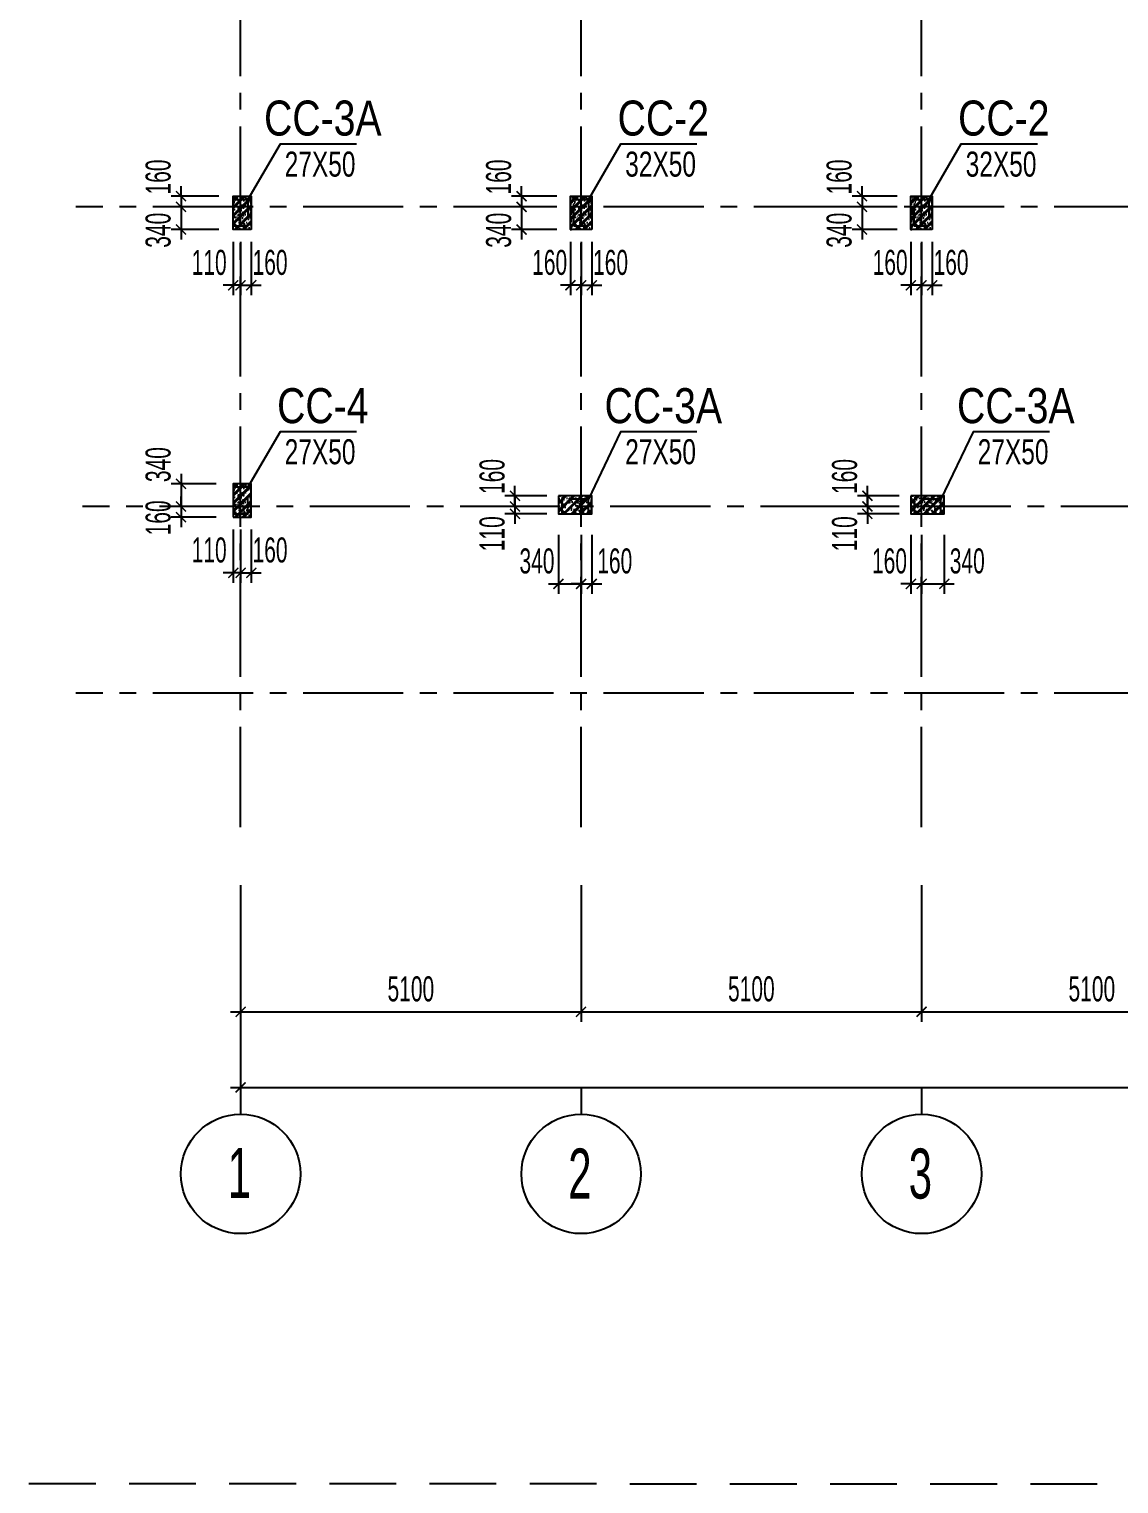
# Model space of a CAD drawing. Header units: millimetres. Extents: x 71 to 1994474, y -338610 to 1053.
# Drawn here: x 1886920 to 1903243, y -294109 to -272308 of the extents above; entities that cross this region are included whole.
import ezdxf
from ezdxf.enums import TextEntityAlignment as Align

# ---------------------------------------------------------------- set-up
doc = ezdxf.new("R2010")
doc.units = ezdxf.units.MM
doc.header["$LTSCALE"] = 1000
doc.header["$MEASUREMENT"] = 0
doc.header["$PDMODE"] = 3
doc.linetypes.add('CENTER2', pattern=[1.125, 0.75, -0.125, 0.125, -0.125])
doc.linetypes.add('HIDDEN', pattern=[0.375, 0.25, -0.125])
doc.layers.get('0').update_dxf_attribs({"linetype": 'CONTINUOUS'})
doc.layers.get('Defpoints').update_dxf_attribs({"linetype": 'CONTINUOUS'})
for name, color, linetype in [('CDC.01.AXIS', 160, 'CENTER2'), ('CDC.02.DIM', 1, 'CONTINUOUS'), ('CDC.04.HIDDEN', 8, 'HIDDEN'), ('CDC.06.TEXT', 2, 'CONTINUOUS'), ('CDC.09.COLUMN', 4, 'CONTINUOUS'), ('CDC.10.HATCH', 163, 'CONTINUOUS'), ('CDC.11.NOTE', 1, 'CONTINUOUS'), ('KCS_CHI', 1, 'CONTINUOUS')]:
    doc.layers.add(name, color=color, linetype=linetype)
doc.styles.add('ARIAL', font='arial.ttf', dxfattribs={"width": 0.6})
doc.dimstyles.new('150', dxfattribs={"dimscale": 150, "dimtxt": 2.5, "dimasz": 1, "dimexe": 1, "dimexo": 0, "dimgap": 1, "dimtad": 1, "dimdec": 0, "dimdsep": 46, "dimtxsty": 'ARIAL', "dimblk": 'ARCHTICK', "dimcen": 1, "dimdle": 1, "dimclrd": 1, "dimclre": 1, "dimclrt": 2, "dimadec": 0, "dimazin": 0, "dimtfac": 0.00072, "dimtdec": 0, "dimtix": 1, "dimtmove": 2, "dimatfit": 3, "dimldrblk": 'ARCHTICK', "dimfxl": 1, "dimtolj": 1, "dimarcsym": 0})

# ---------------------------------------------------------------- blocks, each defined once
blk = doc.blocks.new('_ARCHTICK')
at = {"color": 0, "linetype": 'ByBlock', "const_width": 0.15}
blk.add_lwpolyline([(-0.5, -0.5), (0.5, 0.5)], dxfattribs=at)
blk = doc.blocks.new('*D255')
at = {"layer": 'CDC.02.DIM', "color": 1, "lineweight": -2, "transparency": 16777216}
for p, q in [((1890088, -285135), (1890088, -287184)), ((1895188, -285135), (1895188, -287184)), ((1889938, -287034), (1895338, -287034))]:
    blk.add_line(p, q, dxfattribs=at)
at = {"layer": 'Defpoints', "color": 0, "transparency": 16777216}
for p in [(1890088, -285135), (1895188, -285135), (1895188, -287034)]:
    blk.add_point(p, dxfattribs=at)
at = {"layer": 'CDC.02.DIM', "color": 1, "lineweight": -2, "transparency": 16777216, "xscale": 150, "yscale": 150, "zscale": 150, "rotation": 180}
blk.add_blockref('_ARCHTICK', (1890088, -287034), dxfattribs=at)
at = {"layer": 'CDC.02.DIM', "color": 1, "lineweight": -2, "transparency": 16777216, "xscale": 150, "yscale": 150, "zscale": 150}
blk.add_blockref('_ARCHTICK', (1895188, -287034), dxfattribs=at)
at = {"layer": 'CDC.02.DIM', "color": 2, "transparency": 16777216, "insert": (1892638, -286693), "char_height": 375, "attachment_point": 5, "style": 'ARIAL'}
blk.add_mtext('\\A1;5100', dxfattribs=at)
blk = doc.blocks.new('*D256')
at = {"layer": 'CDC.02.DIM', "color": 1, "lineweight": -2, "transparency": 16777216}
for p, q in [((1895188, -285135), (1895188, -287184)), ((1900288, -285135), (1900288, -287184)), ((1895038, -287034), (1900438, -287034))]:
    blk.add_line(p, q, dxfattribs=at)
at = {"layer": 'Defpoints', "color": 0, "transparency": 16777216}
for p in [(1895188, -285135), (1900288, -285135), (1900288, -287034)]:
    blk.add_point(p, dxfattribs=at)
at = {"layer": 'CDC.02.DIM', "color": 1, "lineweight": -2, "transparency": 16777216, "xscale": 150, "yscale": 150, "zscale": 150, "rotation": 180}
blk.add_blockref('_ARCHTICK', (1895188, -287034), dxfattribs=at)
at = {"layer": 'CDC.02.DIM', "color": 1, "lineweight": -2, "transparency": 16777216, "xscale": 150, "yscale": 150, "zscale": 150}
blk.add_blockref('_ARCHTICK', (1900288, -287034), dxfattribs=at)
at = {"layer": 'CDC.02.DIM', "color": 2, "transparency": 16777216, "insert": (1897738, -286693), "char_height": 375, "attachment_point": 5, "style": 'ARIAL'}
blk.add_mtext('\\A1;5100', dxfattribs=at)
blk = doc.blocks.new('*D257')
at = {"layer": 'CDC.02.DIM', "color": 1, "lineweight": -2, "transparency": 16777216}
for p, q in [((1890088, -285135), (1890088, -288317)), ((1937468, -285135), (1937468, -288317)), ((1889938, -288167), (1937618, -288167))]:
    blk.add_line(p, q, dxfattribs=at)
at = {"layer": 'Defpoints', "color": 0, "transparency": 16777216}
for p in [(1890088, -285135), (1937468, -285135), (1937468, -288167)]:
    blk.add_point(p, dxfattribs=at)
at = {"layer": 'CDC.02.DIM', "color": 1, "lineweight": -2, "transparency": 16777216, "xscale": 150, "yscale": 150, "zscale": 150, "rotation": 180}
blk.add_blockref('_ARCHTICK', (1890088, -288167), dxfattribs=at)
at = {"layer": 'CDC.02.DIM', "color": 1, "lineweight": -2, "transparency": 16777216, "xscale": 150, "yscale": 150, "zscale": 150}
blk.add_blockref('_ARCHTICK', (1937468, -288167), dxfattribs=at)
at = {"layer": 'CDC.02.DIM', "color": 2, "transparency": 16777216, "insert": (1913778, -287825), "char_height": 375, "attachment_point": 5, "style": 'ARIAL'}
blk.add_mtext('\\A1;47380', dxfattribs=at)
blk = doc.blocks.new('*D258')
at = {"layer": 'CDC.02.DIM', "color": 1, "lineweight": -2, "transparency": 16777216}
for p, q in [((1900288, -285135), (1900288, -287184)), ((1905388, -285135), (1905388, -287184)), ((1900138, -287034), (1905538, -287034))]:
    blk.add_line(p, q, dxfattribs=at)
at = {"layer": 'Defpoints', "color": 0, "transparency": 16777216}
for p in [(1900288, -285135), (1905388, -285135), (1905388, -287034)]:
    blk.add_point(p, dxfattribs=at)
at = {"layer": 'CDC.02.DIM', "color": 1, "lineweight": -2, "transparency": 16777216, "xscale": 150, "yscale": 150, "zscale": 150, "rotation": 180}
blk.add_blockref('_ARCHTICK', (1900288, -287034), dxfattribs=at)
at = {"layer": 'CDC.02.DIM', "color": 1, "lineweight": -2, "transparency": 16777216, "xscale": 150, "yscale": 150, "zscale": 150}
blk.add_blockref('_ARCHTICK', (1905388, -287034), dxfattribs=at)
at = {"layer": 'CDC.02.DIM', "color": 2, "transparency": 16777216, "insert": (1902838, -286693), "char_height": 375, "attachment_point": 5, "style": 'ARIAL'}
blk.add_mtext('\\A1;5100', dxfattribs=at)
blk = doc.blocks.new('*D191')
at = {"layer": 'CDC.02.DIM', "color": 1, "lineweight": -2, "transparency": 16777216}
for p, q in [((1889978, -275496), (1889978, -276297)), ((1890088, -275496), (1890088, -276297)), ((1889978, -276147), (1889828, -276147)), ((1890088, -276147), (1889978, -276147)), ((1890088, -276147), (1890238, -276147))]:
    blk.add_line(p, q, dxfattribs=at)
at = {"layer": 'Defpoints', "color": 0, "transparency": 16777216}
for p in [(1889978, -275496), (1890088, -275496), (1889978, -276147)]:
    blk.add_point(p, dxfattribs=at)
at = {"layer": 'CDC.02.DIM', "color": 1, "lineweight": -2, "transparency": 16777216, "xscale": 150, "yscale": 150, "zscale": 150}
blk.add_blockref('_ARCHTICK', (1889978, -276147), dxfattribs=at)
at = {"layer": 'CDC.02.DIM', "color": 1, "lineweight": -2, "transparency": 16777216, "xscale": 150, "yscale": 150, "zscale": 150, "rotation": 180}
blk.add_blockref('_ARCHTICK', (1890088, -276147), dxfattribs=at)
at = {"layer": 'CDC.02.DIM', "color": 2, "transparency": 16777216, "insert": (1889617, -275806), "char_height": 375, "attachment_point": 5, "style": 'ARIAL'}
blk.add_mtext('\\A1;110', dxfattribs=at)
blk = doc.blocks.new('*D192')
at = {"layer": 'CDC.02.DIM', "color": 1, "lineweight": -2, "transparency": 16777216}
for p, q in [((1890088, -275496), (1890088, -276297)), ((1890248, -275496), (1890248, -276297)), ((1890088, -276147), (1889938, -276147)), ((1890088, -276147), (1890248, -276147)), ((1890248, -276147), (1890398, -276147))]:
    blk.add_line(p, q, dxfattribs=at)
at = {"layer": 'Defpoints', "color": 0, "transparency": 16777216}
for p in [(1890088, -275496), (1890248, -275496), (1890248, -276147)]:
    blk.add_point(p, dxfattribs=at)
at = {"layer": 'CDC.02.DIM', "color": 1, "lineweight": -2, "transparency": 16777216, "xscale": 150, "yscale": 150, "zscale": 150}
blk.add_blockref('_ARCHTICK', (1890088, -276147), dxfattribs=at)
at = {"layer": 'CDC.02.DIM', "color": 1, "lineweight": -2, "transparency": 16777216, "xscale": 150, "yscale": 150, "zscale": 150, "rotation": 180}
blk.add_blockref('_ARCHTICK', (1890248, -276147), dxfattribs=at)
at = {"layer": 'CDC.02.DIM', "color": 2, "transparency": 16777216, "insert": (1890529, -275806), "char_height": 375, "attachment_point": 5, "style": 'ARIAL'}
blk.add_mtext('\\A1;160', dxfattribs=at)
blk = doc.blocks.new('*D193')
at = {"layer": 'CDC.02.DIM', "color": 1, "lineweight": -2, "transparency": 16777216}
for p, q in [((1889196, -274812), (1889196, -274662)), ((1889762, -274812), (1889046, -274812)), ((1889196, -274812), (1889196, -274972)), ((1889762, -274972), (1889046, -274972)), ((1889196, -274972), (1889196, -275122))]:
    blk.add_line(p, q, dxfattribs=at)
at = {"layer": 'Defpoints', "color": 0, "transparency": 16777216}
for p in [(1889762, -274812), (1889196, -274972), (1889762, -274972)]:
    blk.add_point(p, dxfattribs=at)
at = {"layer": 'CDC.02.DIM', "color": 1, "lineweight": -2, "transparency": 16777216, "xscale": 150, "yscale": 150, "zscale": 150}
for p, rotation in [((1889196, -274812), 270), ((1889196, -274972), 90)]:
    blk.add_blockref('_ARCHTICK', p, dxfattribs=dict(at, rotation=rotation))
at = {"layer": 'CDC.02.DIM', "color": 2, "transparency": 16777216, "insert": (1888854, -274524), "char_height": 375, "attachment_point": 5, "rotation": 90, "style": 'ARIAL'}
blk.add_mtext('\\A1;160', dxfattribs=at)
blk = doc.blocks.new('*D194')
at = {"layer": 'CDC.02.DIM', "color": 1, "lineweight": -2, "transparency": 16777216}
for p, q in [((1889196, -274822), (1889196, -275462)), ((1889762, -274972), (1889046, -274972)), ((1889762, -275312), (1889046, -275312))]:
    blk.add_line(p, q, dxfattribs=at)
at = {"layer": 'Defpoints', "color": 0, "transparency": 16777216}
for p in [(1889762, -274972), (1889196, -275312), (1889762, -275312)]:
    blk.add_point(p, dxfattribs=at)
at = {"layer": 'CDC.02.DIM', "color": 1, "lineweight": -2, "transparency": 16777216, "xscale": 150, "yscale": 150, "zscale": 150}
for p, rotation in [((1889196, -274972), 90), ((1889196, -275312), 270)]:
    blk.add_blockref('_ARCHTICK', p, dxfattribs=dict(at, rotation=rotation))
at = {"layer": 'CDC.02.DIM', "color": 2, "transparency": 16777216, "insert": (1888854, -275322), "char_height": 375, "attachment_point": 5, "rotation": 90, "style": 'ARIAL'}
blk.add_mtext('\\A1;340', dxfattribs=at)
blk = doc.blocks.new('*D147')
at = {"layer": 'CDC.02.DIM', "color": 1, "lineweight": -2, "transparency": 16777216}
for p, q in [((1889978, -279806), (1889978, -280607)), ((1890088, -279806), (1890088, -280607)), ((1889978, -280457), (1889828, -280457)), ((1890088, -280457), (1889978, -280457)), ((1890088, -280457), (1890238, -280457))]:
    blk.add_line(p, q, dxfattribs=at)
at = {"layer": 'Defpoints', "color": 0, "transparency": 16777216}
for p in [(1889978, -279806), (1890088, -279806), (1889978, -280457)]:
    blk.add_point(p, dxfattribs=at)
at = {"layer": 'CDC.02.DIM', "color": 1, "lineweight": -2, "transparency": 16777216, "xscale": 150, "yscale": 150, "zscale": 150}
blk.add_blockref('_ARCHTICK', (1889978, -280457), dxfattribs=at)
at = {"layer": 'CDC.02.DIM', "color": 1, "lineweight": -2, "transparency": 16777216, "xscale": 150, "yscale": 150, "zscale": 150, "rotation": 180}
blk.add_blockref('_ARCHTICK', (1890088, -280457), dxfattribs=at)
at = {"layer": 'CDC.02.DIM', "color": 2, "transparency": 16777216, "insert": (1889617, -280116), "char_height": 375, "attachment_point": 5, "style": 'ARIAL'}
blk.add_mtext('\\A1;110', dxfattribs=at)
blk = doc.blocks.new('*D148')
at = {"layer": 'CDC.02.DIM', "color": 1, "lineweight": -2, "transparency": 16777216}
for p, q in [((1890088, -279806), (1890088, -280607)), ((1890248, -279806), (1890248, -280607)), ((1890088, -280457), (1889938, -280457)), ((1890088, -280457), (1890248, -280457)), ((1890248, -280457), (1890398, -280457))]:
    blk.add_line(p, q, dxfattribs=at)
at = {"layer": 'Defpoints', "color": 0, "transparency": 16777216}
for p in [(1890088, -279806), (1890248, -279806), (1890248, -280457)]:
    blk.add_point(p, dxfattribs=at)
at = {"layer": 'CDC.02.DIM', "color": 1, "lineweight": -2, "transparency": 16777216, "xscale": 150, "yscale": 150, "zscale": 150}
blk.add_blockref('_ARCHTICK', (1890088, -280457), dxfattribs=at)
at = {"layer": 'CDC.02.DIM', "color": 1, "lineweight": -2, "transparency": 16777216, "xscale": 150, "yscale": 150, "zscale": 150, "rotation": 180}
blk.add_blockref('_ARCHTICK', (1890248, -280457), dxfattribs=at)
at = {"layer": 'CDC.02.DIM', "color": 2, "transparency": 16777216, "insert": (1890529, -280116), "char_height": 375, "attachment_point": 5, "style": 'ARIAL'}
blk.add_mtext('\\A1;160', dxfattribs=at)
blk = doc.blocks.new('*D149')
at = {"layer": 'CDC.02.DIM', "color": 1, "lineweight": -2, "transparency": 16777216}
for p, q in [((1889196, -278972), (1889196, -279612)), ((1889724, -279122), (1889046, -279122)), ((1889724, -279462), (1889046, -279462))]:
    blk.add_line(p, q, dxfattribs=at)
at = {"layer": 'Defpoints', "color": 0, "transparency": 16777216}
for p in [(1889724, -279122), (1889196, -279462), (1889724, -279462)]:
    blk.add_point(p, dxfattribs=at)
at = {"layer": 'CDC.02.DIM', "color": 1, "lineweight": -2, "transparency": 16777216, "xscale": 150, "yscale": 150, "zscale": 150}
for p, rotation in [((1889196, -279122), 90), ((1889196, -279462), 270)]:
    blk.add_blockref('_ARCHTICK', p, dxfattribs=dict(at, rotation=rotation))
at = {"layer": 'CDC.02.DIM', "color": 2, "transparency": 16777216, "insert": (1888854, -278834), "char_height": 375, "attachment_point": 5, "rotation": 90, "style": 'ARIAL'}
blk.add_mtext('\\A1;340', dxfattribs=at)
blk = doc.blocks.new('*D150')
at = {"layer": 'CDC.02.DIM', "color": 1, "lineweight": -2, "transparency": 16777216}
for p, q in [((1889724, -279462), (1889046, -279462)), ((1889196, -279462), (1889196, -279312)), ((1889196, -279462), (1889196, -279622)), ((1889724, -279622), (1889046, -279622)), ((1889196, -279622), (1889196, -279772))]:
    blk.add_line(p, q, dxfattribs=at)
at = {"layer": 'Defpoints', "color": 0, "transparency": 16777216}
for p in [(1889724, -279462), (1889196, -279622), (1889724, -279622)]:
    blk.add_point(p, dxfattribs=at)
at = {"layer": 'CDC.02.DIM', "color": 1, "lineweight": -2, "transparency": 16777216, "xscale": 150, "yscale": 150, "zscale": 150}
for p, rotation in [((1889196, -279462), 270), ((1889196, -279622), 90)]:
    blk.add_blockref('_ARCHTICK', p, dxfattribs=dict(at, rotation=rotation))
at = {"layer": 'CDC.02.DIM', "color": 2, "transparency": 16777216, "insert": (1888854, -279632), "char_height": 375, "attachment_point": 5, "rotation": 90, "style": 'ARIAL'}
blk.add_mtext('\\A1;160', dxfattribs=at)
blk = doc.blocks.new('*D167')
at = {"layer": 'CDC.02.DIM', "color": 1, "lineweight": -2, "transparency": 16777216}
for p, q in [((1894197, -279302), (1894197, -279152)), ((1894673, -279302), (1894047, -279302)), ((1894673, -279462), (1894047, -279462)), ((1894197, -279302), (1894197, -279462)), ((1894197, -279462), (1894197, -279612))]:
    blk.add_line(p, q, dxfattribs=at)
at = {"layer": 'Defpoints', "color": 0, "transparency": 16777216}
for p in [(1894197, -279462), (1894673, -279302), (1894673, -279462)]:
    blk.add_point(p, dxfattribs=at)
at = {"layer": 'CDC.02.DIM', "color": 1, "lineweight": -2, "transparency": 16777216, "xscale": 150, "yscale": 150, "zscale": 150}
for p, rotation in [((1894197, -279302), 270), ((1894197, -279462), 90)]:
    blk.add_blockref('_ARCHTICK', p, dxfattribs=dict(at, rotation=rotation))
at = {"layer": 'CDC.02.DIM', "color": 2, "transparency": 16777216, "insert": (1893856, -279012), "char_height": 375, "attachment_point": 5, "rotation": 90, "style": 'ARIAL'}
blk.add_mtext('\\A1;160', dxfattribs=at)
blk = doc.blocks.new('*D168')
at = {"layer": 'CDC.02.DIM', "color": 1, "lineweight": -2, "transparency": 16777216}
for p, q in [((1894673, -279462), (1894047, -279462)), ((1894197, -279462), (1894197, -279312)), ((1894197, -279462), (1894197, -279572)), ((1894673, -279572), (1894047, -279572)), ((1894197, -279572), (1894197, -279722))]:
    blk.add_line(p, q, dxfattribs=at)
at = {"layer": 'Defpoints', "color": 0, "transparency": 16777216}
for p in [(1894673, -279462), (1894197, -279572), (1894673, -279572)]:
    blk.add_point(p, dxfattribs=at)
at = {"layer": 'CDC.02.DIM', "color": 1, "lineweight": -2, "transparency": 16777216, "xscale": 150, "yscale": 150, "zscale": 150}
for p, rotation in [((1894197, -279462), 270), ((1894197, -279572), 90)]:
    blk.add_blockref('_ARCHTICK', p, dxfattribs=dict(at, rotation=rotation))
at = {"layer": 'CDC.02.DIM', "color": 2, "transparency": 16777216, "insert": (1893856, -279870), "char_height": 375, "attachment_point": 5, "rotation": 90, "style": 'ARIAL'}
blk.add_mtext('\\A1;110', dxfattribs=at)
blk = doc.blocks.new('*D169')
at = {"layer": 'CDC.02.DIM', "color": 1, "lineweight": -2, "transparency": 16777216}
for p, q in [((1894848, -279886), (1894848, -280772)), ((1895188, -279886), (1895188, -280772)), ((1894698, -280622), (1895338, -280622))]:
    blk.add_line(p, q, dxfattribs=at)
at = {"layer": 'Defpoints', "color": 0, "transparency": 16777216}
for p in [(1894848, -279886), (1895188, -279886), (1895188, -280622)]:
    blk.add_point(p, dxfattribs=at)
at = {"layer": 'CDC.02.DIM', "color": 1, "lineweight": -2, "transparency": 16777216, "xscale": 150, "yscale": 150, "zscale": 150, "rotation": 180}
blk.add_blockref('_ARCHTICK', (1894848, -280622), dxfattribs=at)
at = {"layer": 'CDC.02.DIM', "color": 1, "lineweight": -2, "transparency": 16777216, "xscale": 150, "yscale": 150, "zscale": 150}
blk.add_blockref('_ARCHTICK', (1895188, -280622), dxfattribs=at)
at = {"layer": 'CDC.02.DIM', "color": 2, "transparency": 16777216, "insert": (1894527, -280280), "char_height": 375, "attachment_point": 5, "style": 'ARIAL'}
blk.add_mtext('\\A1;340', dxfattribs=at)
blk = doc.blocks.new('*D170')
at = {"layer": 'CDC.02.DIM', "color": 1, "lineweight": -2, "transparency": 16777216}
for p, q in [((1895188, -279886), (1895188, -280772)), ((1895348, -279886), (1895348, -280772)), ((1895188, -280622), (1895038, -280622)), ((1895188, -280622), (1895348, -280622)), ((1895348, -280622), (1895498, -280622))]:
    blk.add_line(p, q, dxfattribs=at)
at = {"layer": 'Defpoints', "color": 0, "transparency": 16777216}
for p in [(1895188, -279886), (1895348, -279886), (1895348, -280622)]:
    blk.add_point(p, dxfattribs=at)
at = {"layer": 'CDC.02.DIM', "color": 1, "lineweight": -2, "transparency": 16777216, "xscale": 150, "yscale": 150, "zscale": 150}
blk.add_blockref('_ARCHTICK', (1895188, -280622), dxfattribs=at)
at = {"layer": 'CDC.02.DIM', "color": 1, "lineweight": -2, "transparency": 16777216, "xscale": 150, "yscale": 150, "zscale": 150, "rotation": 180}
blk.add_blockref('_ARCHTICK', (1895348, -280622), dxfattribs=at)
at = {"layer": 'CDC.02.DIM', "color": 2, "transparency": 16777216, "insert": (1895692, -280280), "char_height": 375, "attachment_point": 5, "style": 'ARIAL'}
blk.add_mtext('\\A1;160', dxfattribs=at)
blk = doc.blocks.new('*D171')
at = {"layer": 'CDC.02.DIM', "color": 1, "lineweight": -2, "transparency": 16777216}
for p, q in [((1899477, -279302), (1899477, -279152)), ((1899953, -279302), (1899327, -279302)), ((1899953, -279462), (1899327, -279462)), ((1899477, -279302), (1899477, -279462)), ((1899477, -279462), (1899477, -279612))]:
    blk.add_line(p, q, dxfattribs=at)
at = {"layer": 'Defpoints', "color": 0, "transparency": 16777216}
for p in [(1899477, -279462), (1899953, -279302), (1899953, -279462)]:
    blk.add_point(p, dxfattribs=at)
at = {"layer": 'CDC.02.DIM', "color": 1, "lineweight": -2, "transparency": 16777216, "xscale": 150, "yscale": 150, "zscale": 150}
for p, rotation in [((1899477, -279302), 270), ((1899477, -279462), 90)]:
    blk.add_blockref('_ARCHTICK', p, dxfattribs=dict(at, rotation=rotation))
at = {"layer": 'CDC.02.DIM', "color": 2, "transparency": 16777216, "insert": (1899136, -279012), "char_height": 375, "attachment_point": 5, "rotation": 90, "style": 'ARIAL'}
blk.add_mtext('\\A1;160', dxfattribs=at)
blk = doc.blocks.new('*D172')
at = {"layer": 'CDC.02.DIM', "color": 1, "lineweight": -2, "transparency": 16777216}
for p, q in [((1899953, -279462), (1899327, -279462)), ((1899477, -279462), (1899477, -279312)), ((1899477, -279462), (1899477, -279572)), ((1899953, -279572), (1899327, -279572)), ((1899477, -279572), (1899477, -279722))]:
    blk.add_line(p, q, dxfattribs=at)
at = {"layer": 'Defpoints', "color": 0, "transparency": 16777216}
for p in [(1899953, -279462), (1899477, -279572), (1899953, -279572)]:
    blk.add_point(p, dxfattribs=at)
at = {"layer": 'CDC.02.DIM', "color": 1, "lineweight": -2, "transparency": 16777216, "xscale": 150, "yscale": 150, "zscale": 150}
for p, rotation in [((1899477, -279462), 270), ((1899477, -279572), 90)]:
    blk.add_blockref('_ARCHTICK', p, dxfattribs=dict(at, rotation=rotation))
at = {"layer": 'CDC.02.DIM', "color": 2, "transparency": 16777216, "insert": (1899136, -279870), "char_height": 375, "attachment_point": 5, "rotation": 90, "style": 'ARIAL'}
blk.add_mtext('\\A1;110', dxfattribs=at)
blk = doc.blocks.new('*D173')
at = {"layer": 'CDC.02.DIM', "color": 1, "lineweight": -2, "transparency": 16777216}
for p, q in [((1900128, -279886), (1900128, -280772)), ((1900288, -279886), (1900288, -280772)), ((1900128, -280622), (1899978, -280622)), ((1900128, -280622), (1900288, -280622)), ((1900288, -280622), (1900438, -280622))]:
    blk.add_line(p, q, dxfattribs=at)
at = {"layer": 'Defpoints', "color": 0, "transparency": 16777216}
for p in [(1900128, -279886), (1900288, -279886), (1900288, -280622)]:
    blk.add_point(p, dxfattribs=at)
at = {"layer": 'CDC.02.DIM', "color": 1, "lineweight": -2, "transparency": 16777216, "xscale": 150, "yscale": 150, "zscale": 150}
blk.add_blockref('_ARCHTICK', (1900128, -280622), dxfattribs=at)
at = {"layer": 'CDC.02.DIM', "color": 1, "lineweight": -2, "transparency": 16777216, "xscale": 150, "yscale": 150, "zscale": 150, "rotation": 180}
blk.add_blockref('_ARCHTICK', (1900288, -280622), dxfattribs=at)
at = {"layer": 'CDC.02.DIM', "color": 2, "transparency": 16777216, "insert": (1899807, -280280), "char_height": 375, "attachment_point": 5, "style": 'ARIAL'}
blk.add_mtext('\\A1;160', dxfattribs=at)
blk = doc.blocks.new('*D174')
at = {"layer": 'CDC.02.DIM', "color": 1, "lineweight": -2, "transparency": 16777216}
for p, q in [((1900288, -279886), (1900288, -280772)), ((1900628, -279886), (1900628, -280772)), ((1900138, -280622), (1900778, -280622))]:
    blk.add_line(p, q, dxfattribs=at)
at = {"layer": 'Defpoints', "color": 0, "transparency": 16777216}
for p in [(1900288, -279886), (1900628, -279886), (1900628, -280622)]:
    blk.add_point(p, dxfattribs=at)
at = {"layer": 'CDC.02.DIM', "color": 1, "lineweight": -2, "transparency": 16777216, "xscale": 150, "yscale": 150, "zscale": 150, "rotation": 180}
blk.add_blockref('_ARCHTICK', (1900288, -280622), dxfattribs=at)
at = {"layer": 'CDC.02.DIM', "color": 1, "lineweight": -2, "transparency": 16777216, "xscale": 150, "yscale": 150, "zscale": 150}
blk.add_blockref('_ARCHTICK', (1900628, -280622), dxfattribs=at)
at = {"layer": 'CDC.02.DIM', "color": 2, "transparency": 16777216, "insert": (1900972, -280280), "char_height": 375, "attachment_point": 5, "style": 'ARIAL'}
blk.add_mtext('\\A1;340', dxfattribs=at)
blk = doc.blocks.new('*D289')
at = {"layer": 'CDC.02.DIM', "color": 1, "lineweight": -2, "transparency": 16777216}
for p, q in [((1895028, -275496), (1895028, -276297)), ((1895188, -275496), (1895188, -276297)), ((1895028, -276147), (1894878, -276147)), ((1895188, -276147), (1895028, -276147)), ((1895188, -276147), (1895338, -276147))]:
    blk.add_line(p, q, dxfattribs=at)
at = {"layer": 'Defpoints', "color": 0, "transparency": 16777216}
for p in [(1895028, -275496), (1895188, -275496), (1895028, -276147)]:
    blk.add_point(p, dxfattribs=at)
at = {"layer": 'CDC.02.DIM', "color": 1, "lineweight": -2, "transparency": 16777216, "xscale": 150, "yscale": 150, "zscale": 150}
blk.add_blockref('_ARCHTICK', (1895028, -276147), dxfattribs=at)
at = {"layer": 'CDC.02.DIM', "color": 1, "lineweight": -2, "transparency": 16777216, "xscale": 150, "yscale": 150, "zscale": 150, "rotation": 180}
blk.add_blockref('_ARCHTICK', (1895188, -276147), dxfattribs=at)
at = {"layer": 'CDC.02.DIM', "color": 2, "transparency": 16777216, "insert": (1894717, -275806), "char_height": 375, "attachment_point": 5, "style": 'ARIAL'}
blk.add_mtext('\\A1;160', dxfattribs=at)
blk = doc.blocks.new('*D290')
at = {"layer": 'CDC.02.DIM', "color": 1, "lineweight": -2, "transparency": 16777216}
for p, q in [((1895188, -275496), (1895188, -276297)), ((1895348, -275496), (1895348, -276297)), ((1895188, -276147), (1895038, -276147)), ((1895188, -276147), (1895348, -276147)), ((1895348, -276147), (1895498, -276147))]:
    blk.add_line(p, q, dxfattribs=at)
at = {"layer": 'Defpoints', "color": 0, "transparency": 16777216}
for p in [(1895188, -275496), (1895348, -275496), (1895348, -276147)]:
    blk.add_point(p, dxfattribs=at)
at = {"layer": 'CDC.02.DIM', "color": 1, "lineweight": -2, "transparency": 16777216, "xscale": 150, "yscale": 150, "zscale": 150}
blk.add_blockref('_ARCHTICK', (1895188, -276147), dxfattribs=at)
at = {"layer": 'CDC.02.DIM', "color": 1, "lineweight": -2, "transparency": 16777216, "xscale": 150, "yscale": 150, "zscale": 150, "rotation": 180}
blk.add_blockref('_ARCHTICK', (1895348, -276147), dxfattribs=at)
at = {"layer": 'CDC.02.DIM', "color": 2, "transparency": 16777216, "insert": (1895629, -275806), "char_height": 375, "attachment_point": 5, "style": 'ARIAL'}
blk.add_mtext('\\A1;160', dxfattribs=at)
blk = doc.blocks.new('*D291')
at = {"layer": 'CDC.02.DIM', "color": 1, "lineweight": -2, "transparency": 16777216}
for p, q in [((1894296, -274812), (1894296, -274662)), ((1894824, -274812), (1894146, -274812)), ((1894296, -274812), (1894296, -274972)), ((1894824, -274972), (1894146, -274972)), ((1894296, -274972), (1894296, -275122))]:
    blk.add_line(p, q, dxfattribs=at)
at = {"layer": 'Defpoints', "color": 0, "transparency": 16777216}
for p in [(1894824, -274812), (1894296, -274972), (1894824, -274972)]:
    blk.add_point(p, dxfattribs=at)
at = {"layer": 'CDC.02.DIM', "color": 1, "lineweight": -2, "transparency": 16777216, "xscale": 150, "yscale": 150, "zscale": 150}
for p, rotation in [((1894296, -274812), 270), ((1894296, -274972), 90)]:
    blk.add_blockref('_ARCHTICK', p, dxfattribs=dict(at, rotation=rotation))
at = {"layer": 'CDC.02.DIM', "color": 2, "transparency": 16777216, "insert": (1893954, -274524), "char_height": 375, "attachment_point": 5, "rotation": 90, "style": 'ARIAL'}
blk.add_mtext('\\A1;160', dxfattribs=at)
blk = doc.blocks.new('*D292')
at = {"layer": 'CDC.02.DIM', "color": 1, "lineweight": -2, "transparency": 16777216}
for p, q in [((1894296, -274822), (1894296, -275462)), ((1894824, -274972), (1894146, -274972)), ((1894824, -275312), (1894146, -275312))]:
    blk.add_line(p, q, dxfattribs=at)
at = {"layer": 'Defpoints', "color": 0, "transparency": 16777216}
for p in [(1894824, -274972), (1894296, -275312), (1894824, -275312)]:
    blk.add_point(p, dxfattribs=at)
at = {"layer": 'CDC.02.DIM', "color": 1, "lineweight": -2, "transparency": 16777216, "xscale": 150, "yscale": 150, "zscale": 150}
for p, rotation in [((1894296, -274972), 90), ((1894296, -275312), 270)]:
    blk.add_blockref('_ARCHTICK', p, dxfattribs=dict(at, rotation=rotation))
at = {"layer": 'CDC.02.DIM', "color": 2, "transparency": 16777216, "insert": (1893954, -275322), "char_height": 375, "attachment_point": 5, "rotation": 90, "style": 'ARIAL'}
blk.add_mtext('\\A1;340', dxfattribs=at)
blk = doc.blocks.new('*D293')
at = {"layer": 'CDC.02.DIM', "color": 1, "lineweight": -2, "transparency": 16777216}
for p, q in [((1900128, -275496), (1900128, -276297)), ((1900288, -275496), (1900288, -276297)), ((1900128, -276147), (1899978, -276147)), ((1900288, -276147), (1900128, -276147)), ((1900288, -276147), (1900438, -276147))]:
    blk.add_line(p, q, dxfattribs=at)
at = {"layer": 'Defpoints', "color": 0, "transparency": 16777216}
for p in [(1900128, -275496), (1900288, -275496), (1900128, -276147)]:
    blk.add_point(p, dxfattribs=at)
at = {"layer": 'CDC.02.DIM', "color": 1, "lineweight": -2, "transparency": 16777216, "xscale": 150, "yscale": 150, "zscale": 150}
blk.add_blockref('_ARCHTICK', (1900128, -276147), dxfattribs=at)
at = {"layer": 'CDC.02.DIM', "color": 1, "lineweight": -2, "transparency": 16777216, "xscale": 150, "yscale": 150, "zscale": 150, "rotation": 180}
blk.add_blockref('_ARCHTICK', (1900288, -276147), dxfattribs=at)
at = {"layer": 'CDC.02.DIM', "color": 2, "transparency": 16777216, "insert": (1899817, -275806), "char_height": 375, "attachment_point": 5, "style": 'ARIAL'}
blk.add_mtext('\\A1;160', dxfattribs=at)
blk = doc.blocks.new('*D294')
at = {"layer": 'CDC.02.DIM', "color": 1, "lineweight": -2, "transparency": 16777216}
for p, q in [((1900288, -275496), (1900288, -276297)), ((1900448, -275496), (1900448, -276297)), ((1900288, -276147), (1900138, -276147)), ((1900288, -276147), (1900448, -276147)), ((1900448, -276147), (1900598, -276147))]:
    blk.add_line(p, q, dxfattribs=at)
at = {"layer": 'Defpoints', "color": 0, "transparency": 16777216}
for p in [(1900288, -275496), (1900448, -275496), (1900448, -276147)]:
    blk.add_point(p, dxfattribs=at)
at = {"layer": 'CDC.02.DIM', "color": 1, "lineweight": -2, "transparency": 16777216, "xscale": 150, "yscale": 150, "zscale": 150}
blk.add_blockref('_ARCHTICK', (1900288, -276147), dxfattribs=at)
at = {"layer": 'CDC.02.DIM', "color": 1, "lineweight": -2, "transparency": 16777216, "xscale": 150, "yscale": 150, "zscale": 150, "rotation": 180}
blk.add_blockref('_ARCHTICK', (1900448, -276147), dxfattribs=at)
at = {"layer": 'CDC.02.DIM', "color": 2, "transparency": 16777216, "insert": (1900729, -275806), "char_height": 375, "attachment_point": 5, "style": 'ARIAL'}
blk.add_mtext('\\A1;160', dxfattribs=at)
blk = doc.blocks.new('*D295')
at = {"layer": 'CDC.02.DIM', "color": 1, "lineweight": -2, "transparency": 16777216}
for p, q in [((1899396, -274812), (1899396, -274662)), ((1899924, -274812), (1899246, -274812)), ((1899396, -274812), (1899396, -274972)), ((1899924, -274972), (1899246, -274972)), ((1899396, -274972), (1899396, -275122))]:
    blk.add_line(p, q, dxfattribs=at)
at = {"layer": 'Defpoints', "color": 0, "transparency": 16777216}
for p in [(1899924, -274812), (1899396, -274972), (1899924, -274972)]:
    blk.add_point(p, dxfattribs=at)
at = {"layer": 'CDC.02.DIM', "color": 1, "lineweight": -2, "transparency": 16777216, "xscale": 150, "yscale": 150, "zscale": 150}
for p, rotation in [((1899396, -274812), 270), ((1899396, -274972), 90)]:
    blk.add_blockref('_ARCHTICK', p, dxfattribs=dict(at, rotation=rotation))
at = {"layer": 'CDC.02.DIM', "color": 2, "transparency": 16777216, "insert": (1899054, -274524), "char_height": 375, "attachment_point": 5, "rotation": 90, "style": 'ARIAL'}
blk.add_mtext('\\A1;160', dxfattribs=at)
blk = doc.blocks.new('*D296')
at = {"layer": 'CDC.02.DIM', "color": 1, "lineweight": -2, "transparency": 16777216}
for p, q in [((1899396, -274822), (1899396, -275462)), ((1899924, -274972), (1899246, -274972)), ((1899924, -275312), (1899246, -275312))]:
    blk.add_line(p, q, dxfattribs=at)
at = {"layer": 'Defpoints', "color": 0, "transparency": 16777216}
for p in [(1899924, -274972), (1899396, -275312), (1899924, -275312)]:
    blk.add_point(p, dxfattribs=at)
at = {"layer": 'CDC.02.DIM', "color": 1, "lineweight": -2, "transparency": 16777216, "xscale": 150, "yscale": 150, "zscale": 150}
for p, rotation in [((1899396, -274972), 90), ((1899396, -275312), 270)]:
    blk.add_blockref('_ARCHTICK', p, dxfattribs=dict(at, rotation=rotation))
at = {"layer": 'CDC.02.DIM', "color": 2, "transparency": 16777216, "insert": (1899054, -275322), "char_height": 375, "attachment_point": 5, "rotation": 90, "style": 'ARIAL'}
blk.add_mtext('\\A1;340', dxfattribs=at)

msp = doc.modelspace()

# ---------------------------------------------------------------- hatches: boundary and pattern name
at = {"layer": 'CDC.10.HATCH'}
h = msp.add_hatch(dxfattribs=at)
h.set_pattern_fill('1BETONG2-BOP', color=256, scale=20, angle=90, style=0, pattern_type=2)
h.set_pattern_definition([(140, (4550.63, -431109.23), (12.550427, 143.4520365), [15, -165]), (85, (4550.63, -431109.23), (-150.438427, -27.750267), [12, -132]), (190.4514, (4551.67, -431097.28), (-137.887908, 115.701876), [12.748038, -140.228422]), (136.1842, (4510.63, -431109.23), (33.103803, 213.44821), [22.5, -247.5]), (186.6356, (4513.39, -431091.45), (-194.823574, 186.93254), [19.122058, -210.3426]), (81.1842, (4510.63, -431109.23), (-194.82372, 186.93239), [18, -198]), (111, (4520.63, -431089.23), (80.523778, 119.3814104), [15, -165]), (316, (4520.63, -431089.23), (73.107962, 134.376424), [12, -132]), (161.4514, (4527.34, -431079.28), (-64.506099, 168.044526), [12.748038, -140.228422]), (157.5, (4550.627, -431109.233), (-58.8748924, -31.1832367), [0, -130.4, 0, -134, 0, -132.5]), (94.5, (4550.63, -431109.23), (-76.0206377, 56.6701848), [0, -76.4, 0, -127.4, 0, -50.5]), (57.5, (4550.627, -431153.833), (4.5109743, 106.7644872), [0, -50, 0, -156, 0, -207]), (47.5, (4550.63, -431173.83), (-20.0209965, 116.637234), [0, -65, 0, -103.6, 0, -147]), (45, (4550.63, -431109.23), (-60.1040764, 60.1040764), []), (45, (4526.13, -431109.23), (-60.1040764, 60.1040764), [])])
h.paths.add_polyline_path([(1889978.4, -274811.5), (1889978.4, -275311.5), (1890248.4, -275311.5), (1890248.4, -274811.5)])
h = msp.add_hatch(dxfattribs=at)
h.set_pattern_fill('1BETONG2-BOP', color=256, scale=20, angle=90, style=0, pattern_type=2)
h.set_pattern_definition([(140, (9650.63, -431109.23), (12.550427, 143.4520365), [15, -165]), (85, (9650.63, -431109.23), (-150.438427, -27.750267), [12, -132]), (190.4514, (9651.67, -431097.28), (-137.887908, 115.701876), [12.748038, -140.228422]), (136.1842, (9610.63, -431109.23), (33.103803, 213.44821), [22.5, -247.5]), (186.6356, (9613.39, -431091.45), (-194.823574, 186.93254), [19.122058, -210.3426]), (81.1842, (9610.63, -431109.23), (-194.82372, 186.93239), [18, -198]), (111, (9620.63, -431089.23), (80.523778, 119.3814104), [15, -165]), (316, (9620.63, -431089.23), (73.107962, 134.376424), [12, -132]), (161.4514, (9627.34, -431079.28), (-64.506099, 168.044526), [12.748038, -140.228422]), (157.5, (9650.627, -431109.233), (-58.8748924, -31.1832367), [0, -130.4, 0, -134, 0, -132.5]), (94.5, (9650.63, -431109.23), (-76.0206377, 56.6701848), [0, -76.4, 0, -127.4, 0, -50.5]), (57.5, (9650.627, -431153.833), (4.5109743, 106.7644872), [0, -50, 0, -156, 0, -207]), (47.5, (9650.63, -431173.83), (-20.0209965, 116.637234), [0, -65, 0, -103.6, 0, -147]), (45, (9650.63, -431109.23), (-60.1040764, 60.1040764), []), (45, (9626.13, -431109.23), (-60.1040764, 60.1040764), [])])
h.paths.add_polyline_path([(1895348.4, -274811.5), (1895028.4, -274811.5), (1895028.4, -275311.5), (1895348.4, -275311.5)])
h = msp.add_hatch(dxfattribs=at)
h.set_pattern_fill('1BETONG2-BOP', color=256, scale=20, angle=90, style=0, pattern_type=2)
h.set_pattern_definition([(140, (14750.63, -431109.23), (12.550427, 143.4520365), [15, -165]), (85, (14750.63, -431109.23), (-150.438427, -27.750267), [12, -132]), (190.4514, (14751.67, -431097.28), (-137.887908, 115.701876), [12.748038, -140.228422]), (136.1842, (14710.63, -431109.23), (33.103803, 213.44821), [22.5, -247.5]), (186.6356, (14713.39, -431091.45), (-194.823574, 186.93254), [19.122058, -210.3426]), (81.1842, (14710.63, -431109.23), (-194.82372, 186.93239), [18, -198]), (111, (14720.63, -431089.23), (80.523778, 119.3814104), [15, -165]), (316, (14720.63, -431089.23), (73.107962, 134.376424), [12, -132]), (161.4514, (14727.34, -431079.28), (-64.506099, 168.044526), [12.748038, -140.228422]), (157.5, (14750.627, -431109.233), (-58.8748924, -31.1832367), [0, -130.4, 0, -134, 0, -132.5]), (94.5, (14750.63, -431109.23), (-76.0206377, 56.6701848), [0, -76.4, 0, -127.4, 0, -50.5]), (57.5, (14750.627, -431153.833), (4.5109743, 106.7644872), [0, -50, 0, -156, 0, -207]), (47.5, (14750.63, -431173.83), (-20.0209965, 116.637234), [0, -65, 0, -103.6, 0, -147]), (45, (14750.63, -431109.23), (-60.1040764, 60.1040764), []), (45, (14726.13, -431109.23), (-60.1040764, 60.1040764), [])])
h.paths.add_polyline_path([(1900448.4, -274811.5), (1900128.4, -274811.5), (1900128.4, -275311.5), (1900448.4, -275311.5)])
h = msp.add_hatch(dxfattribs=at)
h.set_pattern_fill('1BETONG2-BOP', color=256, scale=20, angle=90, style=0, pattern_type=2)
h.set_pattern_definition([(140, (4550.63, -435419.23), (12.550427, 143.4520365), [15, -165]), (85, (4550.63, -435419.23), (-150.438427, -27.750267), [12, -132]), (190.4514, (4551.67, -435407.28), (-137.887908, 115.701876), [12.748038, -140.228422]), (136.1842, (4510.63, -435419.23), (33.103803, 213.44821), [22.5, -247.5]), (186.6356, (4513.39, -435401.45), (-194.823574, 186.93254), [19.122058, -210.3426]), (81.1842, (4510.63, -435419.23), (-194.82372, 186.93239), [18, -198]), (111, (4520.63, -435399.23), (80.523778, 119.3814104), [15, -165]), (316, (4520.63, -435399.23), (73.107962, 134.376424), [12, -132]), (161.4514, (4527.34, -435389.28), (-64.506099, 168.044526), [12.748038, -140.228422]), (157.5, (4550.627, -435419.233), (-58.8748924, -31.1832367), [0, -130.4, 0, -134, 0, -132.5]), (94.5, (4550.63, -435419.23), (-76.0206377, 56.6701848), [0, -76.4, 0, -127.4, 0, -50.5]), (57.5, (4550.627, -435463.833), (4.5109743, 106.7644872), [0, -50, 0, -156, 0, -207]), (47.5, (4550.63, -435483.83), (-20.0209965, 116.637234), [0, -65, 0, -103.6, 0, -147]), (45, (4550.63, -435419.23), (-60.1040764, 60.1040764), []), (45, (4526.13, -435419.23), (-60.1040764, 60.1040764), [])])
h.paths.add_polyline_path([(1889978.4, -279121.5), (1889978.4, -279621.5), (1890248.4, -279621.5), (1890248.4, -279121.5)])
h = msp.add_hatch(dxfattribs=at)
h.set_pattern_fill('1BETONG2-BOP', color=256, scale=20, angle=90, style=0, pattern_type=2)
h.set_pattern_definition([(140, (4550.63, -435599.23), (12.550427, 143.4520365), [15, -165]), (85, (4550.63, -435599.23), (-150.438427, -27.750267), [12, -132]), (190.4514, (4551.67, -435587.28), (-137.887908, 115.701876), [12.748038, -140.228422]), (136.1842, (4510.63, -435599.23), (33.103803, 213.44821), [22.5, -247.5]), (186.6356, (4513.39, -435581.45), (-194.823574, 186.93254), [19.122058, -210.3426]), (81.1842, (4510.63, -435599.23), (-194.82372, 186.93239), [18, -198]), (111, (4520.63, -435579.23), (80.523778, 119.3814104), [15, -165]), (316, (4520.63, -435579.23), (73.107962, 134.376424), [12, -132]), (161.4514, (4527.34, -435569.28), (-64.506099, 168.044526), [12.748038, -140.228422]), (157.5, (4550.627, -435599.233), (-58.8748924, -31.1832367), [0, -130.4, 0, -134, 0, -132.5]), (94.5, (4550.63, -435599.23), (-76.0206377, 56.6701848), [0, -76.4, 0, -127.4, 0, -50.5]), (57.5, (4550.627, -435643.833), (4.5109743, 106.7644872), [0, -50, 0, -156, 0, -207]), (47.5, (4550.63, -435663.83), (-20.0209965, 116.637234), [0, -65, 0, -103.6, 0, -147]), (45, (4550.63, -435599.23), (-60.1040764, 60.1040764), []), (45, (4526.13, -435599.23), (-60.1040764, 60.1040764), [])])
h.paths.add_polyline_path([(1894848.4, -279571.5), (1895348.4, -279571.5), (1895348.4, -279301.5), (1894848.4, -279301.5)])
h = msp.add_hatch(dxfattribs=at)
h.set_pattern_fill('1BETONG2-BOP', color=256, scale=20, angle=90, style=0, pattern_type=2)
h.set_pattern_definition([(140, (9830.63, -435599.23), (12.550427, 143.4520365), [15, -165]), (85, (9830.63, -435599.23), (-150.438427, -27.750267), [12, -132]), (190.4514, (9831.67, -435587.28), (-137.887908, 115.701876), [12.748038, -140.228422]), (136.1842, (9790.63, -435599.23), (33.103803, 213.44821), [22.5, -247.5]), (186.6356, (9793.39, -435581.45), (-194.823574, 186.93254), [19.122058, -210.3426]), (81.1842, (9790.63, -435599.23), (-194.82372, 186.93239), [18, -198]), (111, (9800.63, -435579.23), (80.523778, 119.3814104), [15, -165]), (316, (9800.63, -435579.23), (73.107962, 134.376424), [12, -132]), (161.4514, (9807.34, -435569.28), (-64.506099, 168.044526), [12.748038, -140.228422]), (157.5, (9830.627, -435599.233), (-58.8748924, -31.1832367), [0, -130.4, 0, -134, 0, -132.5]), (94.5, (9830.63, -435599.23), (-76.0206377, 56.6701848), [0, -76.4, 0, -127.4, 0, -50.5]), (57.5, (9830.627, -435643.833), (4.5109743, 106.7644872), [0, -50, 0, -156, 0, -207]), (47.5, (9830.63, -435663.83), (-20.0209965, 116.637234), [0, -65, 0, -103.6, 0, -147]), (45, (9830.63, -435599.23), (-60.1040764, 60.1040764), []), (45, (9806.13, -435599.23), (-60.1040764, 60.1040764), [])])
h.paths.add_polyline_path([(1900128.4, -279571.5), (1900628.4, -279571.5), (1900628.4, -279301.5), (1900128.4, -279301.5)])

# ---------------------------------------------------------------- linework, layer by layer
at = {"layer": 'CDC.01.AXIS', "ltscale": 2}
for p, q in [((1890088.4, -284264.9), (1890088.4, -259060.6)), ((1895188.4, -284264.9), (1895188.4, -259060.6)), ((1900288.4, -284264.9), (1900288.4, -259060.6)), ((1939774.9, -274971.5), (1887618, -274971.5)), ((1939874.9, -279461.5), (1887718, -279461.5)), ((1939774.9, -282261.5), (1887618, -282261.5))]:
    msp.add_line(p, q, dxfattribs=at)
at = {"layer": 'CDC.04.HIDDEN', "ltscale": 4}
msp.add_line((1873417.9, -294104.5), (1980690.2, -294109), dxfattribs=at)
at = {"layer": 'CDC.04.HIDDEN'}
for points in [[(1890198.4, -275261.5), (1889978.4, -275261.5), (1889978.4, -274861.5), (1890198.4, -274861.5)], [(1895298.4, -275261.5), (1895078.4, -275261.5), (1895078.4, -274861.5), (1895298.4, -274861.5)], [(1900398.4, -275261.5), (1900178.4, -275261.5), (1900178.4, -274861.5), (1900398.4, -274861.5)], [(1889978.4, -279571.5), (1890198.4, -279571.5), (1890198.4, -279171.5), (1889978.4, -279171.5)], [(1894898.4, -279351.5), (1894898.4, -279571.5), (1895298.4, -279571.5), (1895298.4, -279351.5)], [(1900178.4, -279351.5), (1900178.4, -279571.5), (1900578.4, -279571.5), (1900578.4, -279351.5)]]:
    msp.add_lwpolyline(points, close=True, dxfattribs=at)
at = {"layer": 'CDC.09.COLUMN'}
for points in [[(1890248.4, -275311.5), (1889978.4, -275311.5), (1889978.4, -274811.5), (1890248.4, -274811.5)], [(1895348.4, -275311.5), (1895028.4, -275311.5), (1895028.4, -274811.5), (1895348.4, -274811.5)], [(1900448.4, -275311.5), (1900128.4, -275311.5), (1900128.4, -274811.5), (1900448.4, -274811.5)], [(1889978.4, -279621.5), (1890248.4, -279621.5), (1890248.4, -279121.5), (1889978.4, -279121.5)], [(1894848.4, -279301.5), (1894848.4, -279571.5), (1895348.4, -279571.5), (1895348.4, -279301.5)], [(1900128.4, -279301.5), (1900128.4, -279571.5), (1900628.4, -279571.5), (1900628.4, -279301.5)]]:
    msp.add_lwpolyline(points, close=True, dxfattribs=at)
at = {"layer": 'CDC.11.NOTE'}
for points in [[(1891822.4, -274030.9), (1890678, -274030.9), (1890198.4, -274861.5)], [(1896922.4, -274030.9), (1895778, -274030.9), (1895298.4, -274861.5)], [(1902022.4, -274030.9), (1900878, -274030.9), (1900398.4, -274861.5)], [(1891822.4, -278340.9), (1890678, -278340.9), (1890198.4, -279171.5)], [(1896922.4, -278340.9), (1895778, -278340.9), (1895298.4, -279351.5)], [(1902202.4, -278340.9), (1901058, -278340.9), (1900578.4, -279351.5)]]:
    msp.add_lwpolyline(points, dxfattribs=at)
at = {"layer": 'KCS_CHI'}
for p, q in [((1890088.4, -288167), (1890088.4, -288569)), ((1895188.4, -288167), (1895188.4, -288569)), ((1900288.4, -288167), (1900288.4, -288569))]:
    msp.add_line(p, q, dxfattribs=at)
for centre in [(1890088.4, -289463.9), (1895188.4, -289463.9), (1900288.4, -289463.9)]:
    msp.add_circle(centre, 894.9, dxfattribs=at)

# ---------------------------------------------------------------- texts
at = {"layer": 'CDC.06.TEXT', "style": 'ARIAL'}
for s, height, width, p in [('CC-3A', 525, 0.8, (1891319.3, -273640.8)), ('CC-2', 525, 0.8, (1896419.3, -273640.8)), ('CC-2', 525, 0.8, (1901519.3, -273640.8)), ('27X50', 375, 0.7, (1891278.5, -274331)), ('32X50', 375, 0.7, (1896378.5, -274331)), ('32X50', 375, 0.7, (1901478.5, -274331)), ('CC-4', 525, 0.8, (1891319.3, -277950.8)), ('CC-3A', 525, 0.8, (1896419.3, -277950.8)), ('CC-3A', 525, 0.8, (1901699.3, -277950.8)), ('27X50', 375, 0.7, (1891278.5, -278641)), ('27X50', 375, 0.7, (1896378.5, -278641)), ('27X50', 375, 0.7, (1901658.5, -278641))]:
    msp.add_text(s, height=height, dxfattribs=dict(at, width=width)).set_placement(p, align=Align.MIDDLE_CENTER)
at = {"layer": 'CDC.06.TEXT', "style": 'ARIAL', "width": 0.6}
for s, p in [('1', (1889895, -289822.9)), ('2', (1894995, -289833.2)), ('3', (1900095, -289833.2))]:
    msp.add_text(s, height=750, dxfattribs=at).set_placement(p)

# ---------------------------------------------------------------- dimensions: what is measured, and where the dimension line sits
at = {"layer": 'CDC.02.DIM'}
for base, p1, p2, picture, middle in [((1889195.5, -274971.5), (1889762.5, -274811.5), (1889762.5, -274971.5), '*D193', (1888854.1, -274523.7)), ((1894295.5, -274971.5), (1894824.3, -274811.5), (1894824.3, -274971.5), '*D291', (1893954.1, -274523.7)), ((1899395.5, -274971.5), (1899924.3, -274811.5), (1899924.3, -274971.5), '*D295', (1899054.1, -274523.7)), ((1889195.5, -275311.5), (1889762.5, -274971.5), (1889762.5, -275311.5), '*D194', (1888854.1, -275321.5)), ((1894295.5, -275311.5), (1894824.3, -274971.5), (1894824.3, -275311.5), '*D292', (1893954.1, -275321.5)), ((1899395.5, -275311.5), (1899924.3, -274971.5), (1899924.3, -275311.5), '*D296', (1899054.1, -275321.5)), ((1889195.5, -279461.5), (1889724.3, -279121.5), (1889724.3, -279461.5), '*D149', (1888854.1, -278833.7)), ((1894197.3, -279461.5), (1894673.5, -279301.5), (1894673.5, -279461.5), '*D167', (1893855.9, -279011.9)), ((1899477.3, -279461.5), (1899953.5, -279301.5), (1899953.5, -279461.5), '*D171', (1899135.9, -279011.9)), ((1889195.5, -279621.5), (1889724.3, -279461.5), (1889724.3, -279621.5), '*D150', (1888854.1, -279631.5)), ((1894197.3, -279571.5), (1894673.5, -279461.5), (1894673.5, -279571.5), '*D168', (1893855.9, -279870.2)), ((1899477.3, -279571.5), (1899953.5, -279461.5), (1899953.5, -279571.5), '*D172', (1899135.9, -279870.2))]:
    dim = msp.add_linear_dim(base=base, p1=p1, p2=p2, angle=90, dimstyle='150', dxfattribs=at)
    dim.commit()
    dim.dimension.update_dxf_attribs({"geometry": picture, "text_midpoint": middle, "dimtype": 160})
for base, p1, p2, picture, middle in [((1889978.4, -276147), (1890088.4, -275495.9), (1889978.4, -275495.9), '*D191', (1889616.9, -275805.5)), ((1890248.4, -276147), (1890088.4, -275495.9), (1890248.4, -275495.9), '*D192', (1890529.3, -275805.5)), ((1895028.4, -276147), (1895188.4, -275495.9), (1895028.4, -275495.9), '*D289', (1894716.9, -275805.5)), ((1895348.4, -276147), (1895188.4, -275495.9), (1895348.4, -275495.9), '*D290', (1895629.3, -275805.5)), ((1900128.4, -276147), (1900288.4, -275495.9), (1900128.4, -275495.9), '*D293', (1899816.9, -275805.5)), ((1900448.4, -276147), (1900288.4, -275495.9), (1900448.4, -275495.9), '*D294', (1900729.3, -275805.5)), ((1889978.4, -280457), (1890088.4, -279805.9), (1889978.4, -279805.9), '*D147', (1889616.9, -280115.5)), ((1890248.4, -280457), (1890088.4, -279805.9), (1890248.4, -279805.9), '*D148', (1890529.3, -280115.5)), ((1895188.4, -280621.8), (1894848.4, -279885.8), (1895188.4, -279885.8), '*D169', (1894527, -280280.4)), ((1895348.4, -280621.8), (1895188.4, -279885.8), (1895348.4, -279885.8), '*D170', (1895692.5, -280280.4)), ((1900288.4, -280621.8), (1900128.4, -279885.8), (1900288.4, -279885.8), '*D173', (1899807, -280280.4)), ((1900628.4, -280621.8), (1900288.4, -279885.8), (1900628.4, -279885.8), '*D174', (1900972.5, -280280.4))]:
    dim = msp.add_linear_dim(base=base, p1=p1, p2=p2, dimstyle='150', dxfattribs=at)
    dim.commit()
    dim.dimension.update_dxf_attribs({"geometry": picture, "text_midpoint": middle, "dimtype": 160})
for base, p1, p2, picture, middle in [((1895188.4, -287034.5), (1890088.4, -285135.5), (1895188.4, -285135.5), '*D255', (1892638.4, -286693)), ((1937468.4, -288167), (1890088.4, -285135.5), (1937468.4, -285135.5), '*D257', (1913778.4, -287825.4)), ((1900288.4, -287034.5), (1895188.4, -285135.5), (1900288.4, -285135.5), '*D256', (1897738.4, -286693)), ((1905388.4, -287034.5), (1900288.4, -285135.5), (1905388.4, -285135.5), '*D258', (1902838.4, -286693))]:
    dim = msp.add_linear_dim(base=base, p1=p1, p2=p2, dimstyle='150', dxfattribs=at)
    dim.commit()
    dim.dimension.update_dxf_attribs({"geometry": picture, "text_midpoint": middle})

doc.saveas('drawing.dxf')
